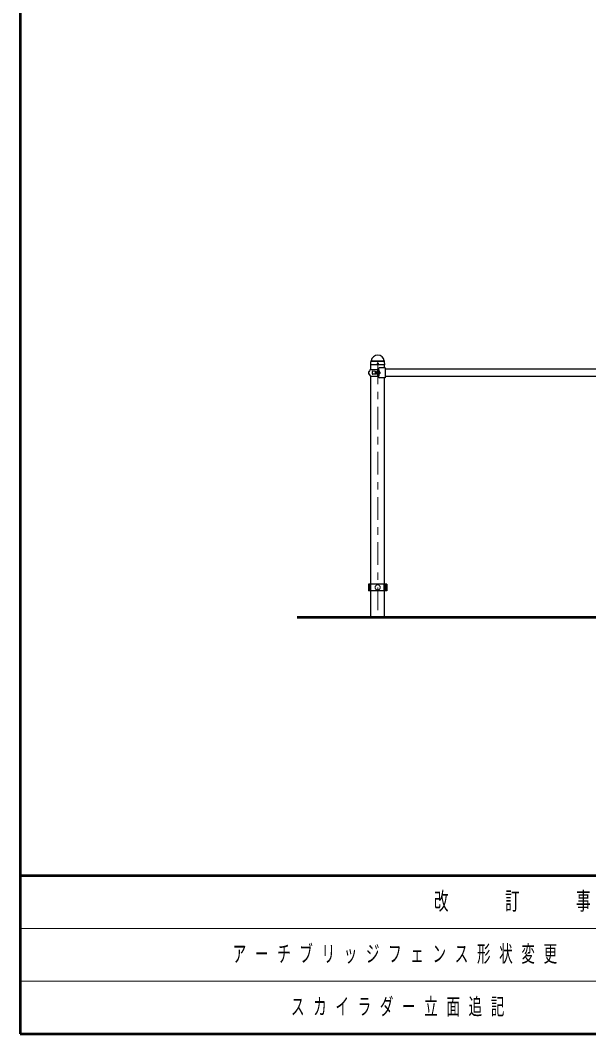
# Model space of a CAD drawing. Units: millimetres on the paper. Extents: x -385 to 0, y -594 to 267.
# Drawn here: x -385 to -309.4, y -297 to -162.4 of the extents above; entities that cross this region are included whole.
import ezdxf

# ---------------------------------------------------------------- set-up
doc = ezdxf.new("R2010")
doc.units = ezdxf.units.MM
doc.linetypes.add('USER1', pattern=[4.5, 2.5, -2])
doc.linetypes.add('USER2', pattern=[6, 3, -1, 1, -1])
for name, color, linetype, lineweight in [('1_50', 7, 'Continuous', 25), ('NAKAMURA図枠', 7, 'Continuous', 13), ('図面情報', 7, 'Continuous', 13)]:
    doc.layers.add(name, color=color, linetype=linetype, lineweight=lineweight)
doc.styles.add('ＭＳ ゴシック', font='')
doc.styles.get('ＭＳ ゴシック').set_extended_font_data('MS Gothic')

msp = doc.modelspace()

# ---------------------------------------------------------------- linework, layer by layer
at = {"layer": '1_50'}
for p, q in [((-338.411, -208.128), (-338.403, -207.732)), ((-338.411, -208.128), (-338.401, -208.138)), ((-336.563, -208.138), (-338.401, -208.138)), ((-338.378, -207.674), (-338.356, -207.652)), ((-336.586, -207.674), (-336.608, -207.652)), ((-336.563, -208.138), (-336.553, -208.128)), ((-336.553, -208.128), (-336.561, -207.732)), ((-338.616, -209.008), (-338.622, -209.008)), ((-338.616, -209.408), (-338.622, -209.408)), ((-337.512, -208.798), (-337.512, -209.618)), ((-337.311, -209.028), (-337.311, -209.388)), ((-337.311, -209.028), (-337.291, -209.028)), ((-337.311, -209.388), (-337.291, -209.388)), ((-337.191, -209.128), (-337.191, -209.288)), ((-336.246, -237.268), (-338.718, -237.268)), ((-338.718, -237.268), (-338.718, -238.168)), ((-336.246, -238.168), (-338.718, -238.168)), ((-338.552, -237.268), (-338.552, -238.168)), ((-336.647, -237.268), (-336.647, -238.168)), ((-336.46, -237.268), (-336.46, -238.168)), ((-336.401, -237.268), (-336.401, -238.168)), ((-336.246, -237.268), (-336.246, -238.168))]:
    msp.add_line(p, q, dxfattribs=at)
at = {"layer": '1_50', "lineweight": 13}
for p, q in [((-336.589, -207.708), (-338.375, -207.708)), ((-336.625, -207.638), (-338.336, -207.638))]:
    msp.add_line(p, q, dxfattribs=at)
at = {"layer": '1_50', "color": 40, "linetype": 'USER1', "lineweight": 13}
for p, q in [((-338.373, -207.718), (-336.591, -207.718)), ((-337.311, -209.088), (-337.431, -209.088)), ((-337.311, -209.328), (-337.431, -209.328))]:
    msp.add_line(p, q, dxfattribs=at)
at = {"layer": '1_50', "color": 40}
for p, q in [((-338.373, -208.758), (-338.373, -208.138)), ((-336.507, -208.558), (-337.231, -208.558)), ((-336.591, -208.558), (-336.591, -208.138)), ((-336.507, -208.558), (-336.507, -209.858)), ((-338.373, -241.718), (-338.373, -209.658)), ((-337.311, -208.758), (-337.431, -208.758)), ((-337.431, -208.758), (-337.431, -209.658)), ((-337.311, -209.658), (-337.431, -209.658)), ((-337.311, -208.758), (-337.311, -209.658)), ((-336.507, -209.858), (-337.231, -209.858)), ((-336.591, -241.718), (-336.591, -209.858)), ((-293.457, -208.722), (-336.507, -208.722)), ((-293.457, -209.694), (-336.507, -209.694))]:
    msp.add_line(p, q, dxfattribs=at)
at = {"layer": '1_50', "linetype": 'USER2', "lineweight": 13}
msp.add_line((-337.482, -207.718), (-337.482, -241.718), dxfattribs=at)
at = {"layer": '1_50', "color": 2}
for p, q in [((-338.404, -208.758), (-337.552, -208.758)), ((-338.402, -209.658), (-337.552, -209.658)), ((-337.805, -209.025), (-338.147, -209.007)), ((-337.805, -209.392), (-338.147, -209.41)), ((-337.805, -209.025), (-337.805, -209.392))]:
    msp.add_line(p, q, dxfattribs=at)
at = {"layer": '1_50', "linetype": 'USER1', "lineweight": 13}
for p, q in [((-337.811, -209.308), (-337.811, -209.108)), ((-337.811, -209.108), (-337.311, -209.108)), ((-337.811, -209.308), (-337.311, -209.308)), ((-337.792, -209.038), (-337.792, -209.378)), ((-337.632, -209.038), (-337.792, -209.038)), ((-337.632, -209.378), (-337.792, -209.378))]:
    msp.add_line(p, q, dxfattribs=at)
at = {"layer": '1_50', "color": 2, "linetype": 'USER1', "lineweight": 13}
for p, q in [((-337.641, -209.033), (-337.805, -209.025)), ((-337.641, -209.383), (-337.805, -209.392)), ((-337.632, -209.043), (-337.632, -209.373)), ((-337.512, -209.088), (-337.632, -209.088)), ((-337.512, -209.328), (-337.632, -209.328))]:
    msp.add_line(p, q, dxfattribs=at)
at = {"layer": '1_50', "lineweight": 50}
msp.add_line((-190.408, -241.718), (-348.198, -241.718), dxfattribs=at)
at = {"layer": '1_50'}
msp.add_circle((-337.482, -207.978), 0.06, dxfattribs=at)
at = {"layer": '1_50', "linetype": 'USER1', "lineweight": 13}
msp.add_circle((-337.482, -237.718), 0.34, dxfattribs=at)
at = {"layer": '1_50'}
for centre, radius, start, end in [((-337.482, -207.718), 0.864, 90, 173.3676), ((-337.482, -207.718), 0.864, 6.6324, 90), ((-338.319, -207.733), 0.084, 135, 178.99605), ((-338.396, -207.612), 0.056, 315, 353.3676), ((-336.568, -207.612), 0.056, 186.6324, 225), ((-336.645, -207.733), 0.084, 1.00395, 45), ((-338.382, -209.208), 0.32, 143.1301, 216.8699), ((-338.622, -209.028), 0.02, 90, 143.1301), ((-338.622, -209.388), 0.02, 216.8699, 270), ((-337.291, -209.128), 0.1, 0, 90), ((-337.291, -209.288), 0.1, 270, 0)]:
    msp.add_arc(centre, radius, start, end, dxfattribs=at)
at = {"layer": '1_50', "color": 40}
for centre, start, end in [((-337.231, -208.758), 90, 180), ((-337.231, -209.658), 180, 270)]:
    msp.add_arc(centre, 0.2, start, end, dxfattribs=at)
at = {"layer": '1_50', "color": 2}
for centre, radius, start, end in [((-338.382, -209.208), 0.3, 154.44159, 205.55841), ((-337.39, -209.683), 1.4, 140.22094, 154.44159), ((-337.39, -208.734), 1.4, 205.55841, 219.77906), ((-338.404, -208.838), 0.08, 90, 140.22094), ((-338.404, -209.578), 0.08, 219.77906, 270), ((-337.951, -209.208), 0.278, 154.69944, 205.30056), ((-336.936, -209.688), 1.4, 151.38495, 154.69944), ((-336.936, -208.729), 1.4, 205.30056, 208.61505), ((-338.148, -209.027), 0.02, 87, 151.38495), ((-338.148, -209.39), 0.02, 208.61505, 273), ((-337.552, -208.798), 0.04, 0, 90), ((-337.552, -209.618), 0.04, 270, 0)]:
    msp.add_arc(centre, radius, start, end, dxfattribs=at)
at = {"layer": '1_50', "color": 2, "linetype": 'USER1', "lineweight": 13}
for centre, radius, start, end in [((-338.402, -208.778), 0.02, 0, 91.98888), ((-338.402, -209.638), 0.02, 270, 0), ((-337.642, -209.043), 0.01, 0, 88), ((-337.642, -209.043), 0.01, 0, 88), ((-337.642, -209.373), 0.01, 272, 0), ((-337.642, -209.373), 0.01, 273, 0)]:
    msp.add_arc(centre, radius, start, end, dxfattribs=at)
at = {"layer": 'NAKAMURA図枠', "lineweight": 50}
for p, q in [((-385, -30), (-385, -297)), ((-385, -276), (0, -276)), ((-385, -297), (0, -297))]:
    msp.add_line(p, q, dxfattribs=at)
at = {"layer": 'NAKAMURA図枠'}
for p, q in [((-385, -283), (-243.5, -283)), ((-385, -290), (-243.5, -290))]:
    msp.add_line(p, q, dxfattribs=at)

# ---------------------------------------------------------------- texts
at = {"layer": 'NAKAMURA図枠', "color": 4, "insert": (-314.25, -279.5), "char_height": 2.346, "attachment_point": 5, "style": 'ＭＳ ゴシック'}
msp.add_mtext('\\T1.64;\\W0.6;改\u3000\u3000訂\u3000\u3000事\u3000\u3000項', dxfattribs=at)
at = {"layer": '図面情報', "char_height": 2.199, "style": 'ＭＳ ゴシック'}
for s, insert, attachment_point in [('\\T1.64;\\W0.6;アーチブリッジフェンス形状変更', (-356.75, -286.5), 4), ('\\T1.64;\\W0.6;スカイラダー立面追記', (-334.25, -293.5), 5)]:
    msp.add_mtext(s, dxfattribs=dict(at, insert=insert, attachment_point=attachment_point))

doc.saveas('drawing.dxf')
